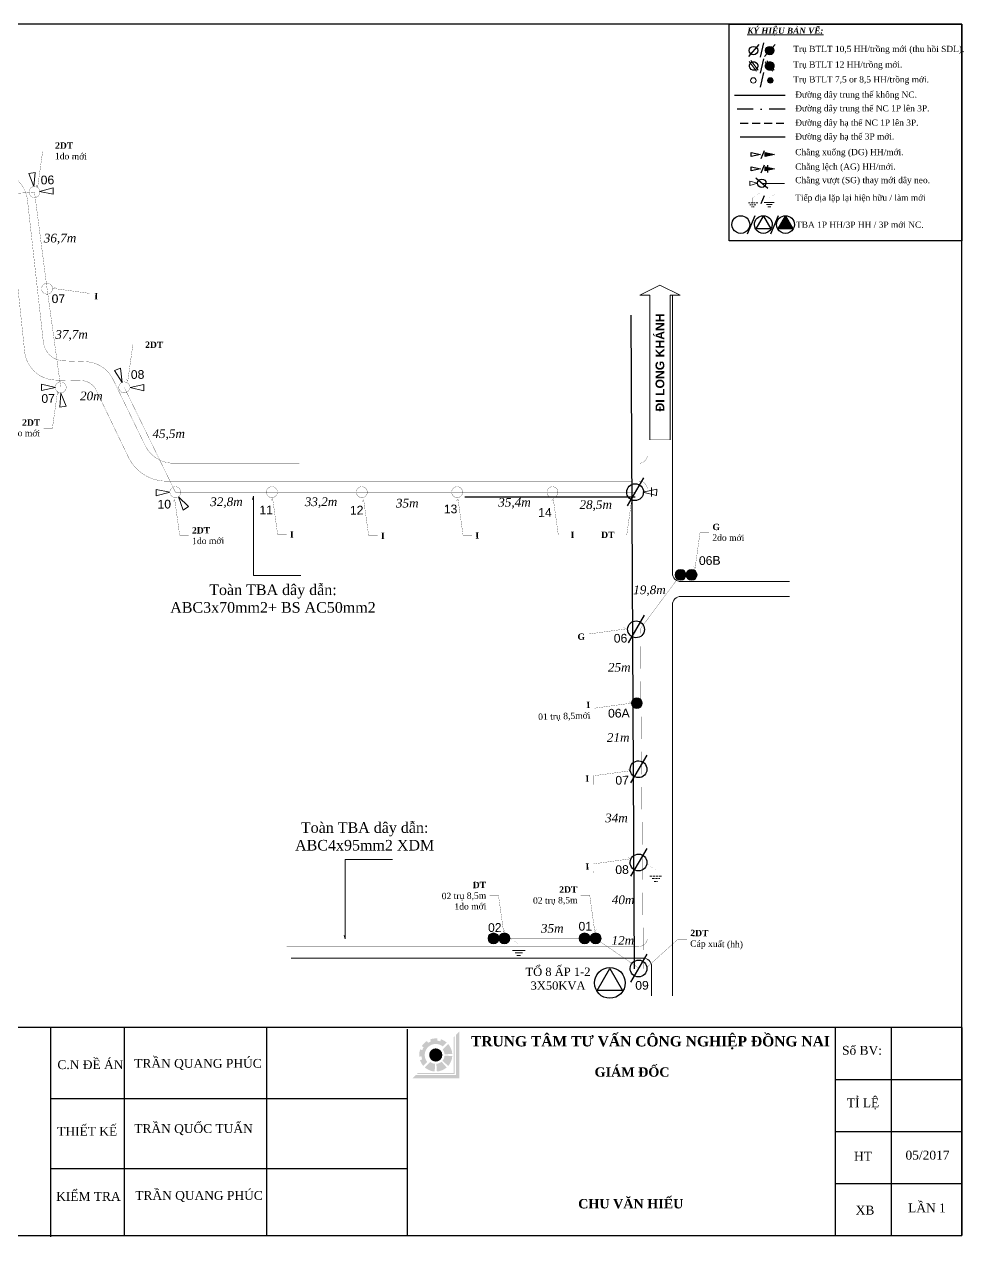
# Model space of a CAD drawing. Header units: metres. Extents: x 429925 to 893472, y 1245258 to 2552490.
# Drawn here: x 452611 to 453055, y 1260101 to 1260673 of the extents above; entities that cross this region are included whole.
import ezdxf

# ---------------------------------------------------------------- set-up
doc = ezdxf.new("R2010")
doc.units = ezdxf.units.M
doc.linetypes.add('DASHDOT', pattern=[1, 0.5, -0.25, 0, -0.25])
doc.linetypes.add('DASHED2', pattern=[0.375, 0.25, -0.125])
doc.layers.add('duong', color=2, linetype='Continuous', lineweight=15)
doc.layers.add('duong bao', color=3, linetype='Continuous', lineweight=13)
doc.layers.add('Khung ten', color=7, linetype='Continuous')
doc.layers.add('KHUNGBANVE', color=6, linetype='Continuous')
doc.styles.add('DAURAO', font='arial.ttf')
doc.styles.get("Standard").update_dxf_attribs({"font": 'arial.ttf'})
doc.styles.add('Unicode', font='times.ttf')
doc.linetypes.add('RAOKEM10', pattern='A,2.5,["x",DAURAO,S=0.75,R=0,X=0,Y=-0.252],2.5', length=5)

# ---------------------------------------------------------------- blocks, each defined once
blk = doc.blocks.new('A$C46BF4DDC')
at = {"color": 9, "linetype": 'Continuous'}
blk.add_line((9.91, 11.46), (0, 0), dxfattribs=at)
blk.add_lwpolyline([(0.89, 5.61, -1), (8.82, 5.61, -1)], format="xyb", close=True, dxfattribs=at)
blk = doc.blocks.new('A$C16F73B65')
at = {"layer": 'duong bao', "lineweight": 50, "ltscale": 2}
blk.add_hatch(color=2, dxfattribs=at).paths.add_polyline_path([(0, 2.58, 1), (5.16, 2.58, 1)])
at = {"color": 4, "linetype": 'Continuous', "lineweight": 18}
blk.add_lwpolyline([(0, 2.58, -1), (5.16, 2.58, -1)], format="xyb", close=True, dxfattribs=at)
blk = doc.blocks.new('A$C45A47B40')
at = {"layer": 'duong bao', "color": 1, "lineweight": 20, "ltscale": 4}
for p, q in [((1.21, 2.48), (7.13, 2.48)), ((2.41, 1.31), (5.91, 1.31)), ((3.34, 0), (4.99, 0))]:
    blk.add_line(p, q, dxfattribs=at)
at = {"layer": 'duong bao', "color": 1, "lineweight": 20, "ltscale": 4, "const_width": 0.0325}
blk.add_lwpolyline([(0.01, 8.11), (4.17, 5.43), (4.17, 2.48)], dxfattribs=at)
blk = doc.blocks.new('A$C7B825D87')
at = {"layer": 'duong bao', "color": 1, "linetype": 'DASHED2', "lineweight": 20, "ltscale": 4}
for p, q in [((1.21, 2.48), (7.13, 2.48)), ((2.41, 1.31), (5.91, 1.31)), ((3.34, 0), (4.99, 0))]:
    blk.add_line(p, q, dxfattribs=at)
at = {"layer": 'duong bao', "color": 1, "linetype": 'DASHED2', "lineweight": 20, "ltscale": 4, "const_width": 0.0325}
blk.add_lwpolyline([(0.01, 8.11), (4.17, 5.43), (4.17, 2.48)], dxfattribs=at)
blk = doc.blocks.new('A$C6542344A')
at = {"color": 9, "linetype": 'Continuous'}
for p, q in [((7.5, 9.8), (0, 1.2)), ((8.7, 8.6), (1.3, 0))]:
    blk.add_line(p, q, dxfattribs=at)
for points in [[(0.3, 4.9, -1), (8.2, 4.9, -1)], [(4.3, 1, -1), (4.3, 8.9, -1)]]:
    blk.add_lwpolyline(points, format="xyb", close=True, dxfattribs=at)

msp = doc.modelspace()

# ---------------------------------------------------------------- hatches: boundary and pattern name
at = {"layer": 'duong bao', "lineweight": 50, "ltscale": 2}
h = msp.add_hatch(color=256, dxfattribs=at)
edge = h.paths.add_edge_path()
edge.add_ellipse((452963.27, 1260660.37), major_axis=(1.4, 1.4), ratio=1, start_angle=364.0894, end_angle=494.9423)
edge.add_ellipse((452963.27, 1260660.37), major_axis=(1.4, 1.4), ratio=1, start_angle=134.9423, end_angle=184.0894)
edge.add_line((452961.97, 1260658.87), (452964.57, 1260661.87))
edge = h.paths.add_edge_path()
edge.add_ellipse((452963.27, 1260660.37), major_axis=(1.4, 1.4), ratio=1, start_angle=184.0894, end_angle=314.9423)
edge.add_ellipse((452963.27, 1260660.37), major_axis=(1.4, 1.4), ratio=1, start_angle=314.9423, end_angle=364.0894)
edge.add_line((452964.57, 1260661.87), (452961.97, 1260658.87))
h = msp.add_hatch(color=256, dxfattribs=at)
h.paths.add_polyline_path([(452955.28, 1260651.16, -1), (452956.06, 1260655.05, -1)], flags=17)
h.paths.add_polyline_path([(452956.06, 1260655.05, 1), (452955.28, 1260651.16, 1)], flags=17)
h = msp.add_hatch(color=256, dxfattribs=at)
edge = h.paths.add_edge_path()
edge.add_ellipse((452963.27, 1260653.05), major_axis=(1.4, 1.4), ratio=1, start_angle=364.0894, end_angle=494.9423)
edge.add_ellipse((452963.27, 1260653.05), major_axis=(1.4, 1.4), ratio=1, start_angle=134.9423, end_angle=184.0894)
edge.add_line((452961.97, 1260651.55), (452964.57, 1260654.55))
edge = h.paths.add_edge_path()
edge.add_ellipse((452963.27, 1260653.05), major_axis=(1.4, 1.4), ratio=1, start_angle=184.0894, end_angle=314.9423)
edge.add_ellipse((452963.27, 1260653.05), major_axis=(1.4, 1.4), ratio=1, start_angle=314.9423, end_angle=364.0894)
edge.add_line((452964.57, 1260654.55), (452961.97, 1260651.55))
h = msp.add_hatch(color=256, dxfattribs=at)
h.paths.add_polyline_path([(452962.88, 1260651.1, -1), (452963.66, 1260654.99, -1)], flags=17)
h.paths.add_polyline_path([(452963.66, 1260654.99, 1), (452962.88, 1260651.1, 1)], flags=17)
for points in [[(452963.66, 1260654.99, -1), (452962.88, 1260651.1, -1)], [(452965.51, 1260611.36), (452961.12, 1260612.3), (452961.12, 1260610.41)], [(452970.75, 1260582.22), (452967.29, 1260576.23), (452974.22, 1260576.23)]]:
    msp.add_hatch(color=256, dxfattribs=at).paths.add_polyline_path(points)
h = msp.add_hatch(color=256, dxfattribs=at)
h.paths.add_polyline_path([(452965.51, 1260604.52), (452962.37, 1260605.2), (452962.37, 1260603.84)])
h.paths.add_polyline_path([(452962.37, 1260603.84), (452962.37, 1260605.2), (452961.12, 1260605.47), (452961.12, 1260603.57)])
at = {"layer": 'Khung ten'}
h = msp.add_hatch(color=160, dxfattribs=at)
h.paths.add_polyline_path([(452816.69, 1260197.56), (452815.13, 1260196), (452815.13, 1260177.02), (452796.14, 1260177.02), (452794.58, 1260175.45), (452816.69, 1260175.45)])
h.paths.add_polyline_path([(452814.61, 1260195.48), (452814.09, 1260194.96), (452814.09, 1260178.06), (452797.19, 1260178.06), (452796.66, 1260177.54), (452814.61, 1260177.54)], flags=17)
for color, points in [(160, [(452810.78, 1260192.39, 0.10032), (452808.09, 1260193.93), (452807.76, 1260192.94, 0.055263), (452806.3, 1260193.25), (452806.4, 1260194.29, 0.110865), (452803, 1260193.87), (452803.35, 1260192.89, 0.055263), (452802.01, 1260192.23), (452801.45, 1260193.11, 0.110865), (452799.03, 1260190.69), (452799.91, 1260190.13, 0.055263), (452799.26, 1260188.79), (452798.28, 1260189.14, 0.110865), (452797.86, 1260185.74), (452798.89, 1260185.85, 0.055263), (452799.2, 1260184.38), (452798.21, 1260184.06, 0.10032), (452799.75, 1260181.36), (452801.6, 1260183.21, -0.904534), (452808.93, 1260190.54)]), (1, [(452808.76, 1260186.51, 1), (452802.51, 1260186.51, 1)])]:
    msp.add_hatch(color=color, dxfattribs=at).paths.add_polyline_path(points)
h = msp.add_hatch(color=104, dxfattribs=at)
h.paths.add_polyline_path([(452811.52, 1260191.66), (452808.93, 1260189.06, -0.149436), (452809.8, 1260186.79), (452813.44, 1260187.03, 0.16445)])
h.paths.add_polyline_path([(452813.44, 1260185.99), (452809.8, 1260186.23, -0.16445), (452808.77, 1260183.76), (452811.52, 1260181.36, 0.16445)])
h.paths.add_polyline_path([(452810.78, 1260180.62), (452808.38, 1260183.37, -0.16445), (452805.91, 1260182.35), (452806.16, 1260178.71, 0.16445)])
h.paths.add_polyline_path([(452805.11, 1260178.71), (452805.36, 1260182.35, -0.149436), (452803.08, 1260183.21), (452800.49, 1260180.62, 0.16445)])

# ---------------------------------------------------------------- linework, layer by layer
at = {"color": 7, "linetype": 'Continuous'}
for p, q in [((452960.37, 1260664.08), (452958.74, 1260657.2)), ((452960.37, 1260656.53), (452958.74, 1260649.65)), ((452960.37, 1260649.96), (452958.74, 1260643.08)), ((452959.23, 1260609.46), (452960.82, 1260613.25)), ((452959.23, 1260602.62), (452960.82, 1260606.42)), ((452962.37, 1260602.81), (452962.37, 1260606.23)), ((452962.37, 1260602.81), (452962.37, 1260606.23)), ((452959.23, 1260588.26), (452960.82, 1260592.06)), ((452952.83, 1260573.86), (452956.48, 1260582.56)), ((452963.83, 1260573.86), (452967.47, 1260582.56))]:
    msp.add_line(p, q, dxfattribs=at)
at = {"color": 1, "lineweight": 30, "ltscale": 15}
for p, q in [((452970.54, 1260639.11), (452946.71, 1260639.11)), ((452897.66, 1260535.57), (452899.31, 1260227.2)), ((452899.82, 1260449.63), (452819.35, 1260449.63))]:
    msp.add_line(p, q, dxfattribs=at)
at = {"color": 1, "linetype": 'DASHDOT', "lineweight": 30, "ltscale": 15}
msp.add_line((452970.54, 1260632.65), (452946.71, 1260632.65), dxfattribs=at)
at = {"color": 5, "linetype": 'DASHED2', "lineweight": 30, "ltscale": 15}
msp.add_line((452949.38, 1260626.14), (452970.58, 1260626.14), dxfattribs=at)
at = {"color": 4, "linetype": 'Continuous', "lineweight": 18}
for p, q in [((452901.94, 1260544.97), (452911.47, 1260549.74)), ((452906.71, 1260544.97), (452901.94, 1260544.97)), ((452906.71, 1260476.71), (452906.71, 1260544.97)), ((452911.47, 1260549.74), (452920.99, 1260544.97)), ((452920.99, 1260544.97), (452916.23, 1260544.97)), ((452916.23, 1260544.97), (452916.23, 1260476.71)), ((452917.33, 1260544.97), (452917.33, 1260413.83)), ((452907.5, 1260454.29), (452907.53, 1260449.92)), ((452719.58, 1260412.69), (452741.89, 1260412.69)), ((452921.33, 1260409.83), (452972.64, 1260409.83)), ((452921.33, 1260402.86), (452972.64, 1260402.86)), ((452917.33, 1260398.86), (452917.33, 1260214.43)), ((452762.85, 1260278.7), (452785.16, 1260278.7)), ((452737.38, 1260232.21), (452903.51, 1260232.21)), ((452907.51, 1260228.21), (452907.51, 1260214.43))]:
    msp.add_line(p, q, dxfattribs=at)
at = {"color": 9, "linetype": 'Continuous'}
msp.add_lwpolyline([(452241.1, 1260101.28), (453053.9, 1260101.28), (453053.9, 1260672.78), (452241.1, 1260672.78)], close=True, dxfattribs=at)
at = {"color": 7, "linetype": 'Continuous'}
for points in [[(452944.19, 1260672.78), (453053.9, 1260672.78), (453053.9, 1260570.63), (452944.19, 1260570.63)], [(452954.47, 1260612.3), (452958.87, 1260611.36), (452954.47, 1260610.41)], [(452961.12, 1260612.3), (452965.51, 1260611.36), (452961.12, 1260610.41)], [(452961.12, 1260612.3), (452965.51, 1260611.36), (452961.12, 1260610.41)], [(452954.47, 1260605.47), (452958.87, 1260604.52), (452954.47, 1260603.57)], [(452961.12, 1260605.47), (452965.51, 1260604.52), (452961.12, 1260603.57)], [(452961.12, 1260605.47), (452965.51, 1260604.52), (452961.12, 1260603.57)], [(452956.82, 1260576.23), (452960.28, 1260582.22), (452963.75, 1260576.23)], [(452967.29, 1260576.23), (452970.75, 1260582.22), (452974.22, 1260576.23)], [(452967.29, 1260576.23), (452970.75, 1260582.22), (452974.22, 1260576.23)], [(452967.29, 1260576.23), (452970.75, 1260582.22), (452974.22, 1260576.23)], [(452881.86, 1260216.98), (452887.84, 1260227.33), (452893.82, 1260216.98)]]:
    msp.add_lwpolyline(points, close=True, dxfattribs=at)
at = {"color": 9, "linetype": 'Continuous'}
for points in [[(452955.28, 1260651.16, -1), (452956.06, 1260655.05, -1)], [(452957.62, 1260652.72, -1), (452953.72, 1260653.49, -1)], [(452962.88, 1260651.1, -1), (452963.66, 1260654.99, -1)], [(452965.22, 1260652.66, -1), (452961.32, 1260653.43, -1)]]:
    msp.add_lwpolyline(points, format="xyb", close=True, dxfattribs=at)
at = {"color": 4, "linetype": 'Continuous', "lineweight": 18}
for points in [[(452954.26, 1260646.28, -1), (452956.84, 1260646.28, -1)], [(452880.56, 1260220.49, -1), (452895.06, 1260220.54, -1)], [(452880.56, 1260220.49, -1), (452895.06, 1260220.54, -1)], [(452880.56, 1260220.49, -1), (452895.06, 1260220.54, -1)]]:
    msp.add_lwpolyline(points, format="xyb", close=True, dxfattribs=at)
at = {"color": 5, "linetype": 'DASHED2', "lineweight": 30, "ltscale": 15, "const_width": 0.1}
msp.add_lwpolyline([(452900.03, 1260451.98), (452815.73, 1260452.04), (452770.73, 1260452.04), (452725.73, 1260452.04), (452682.73, 1260452.04), (452658.59, 1260501.47), (452628.59, 1260501.47), (452622.16, 1260548.02), (452616.22, 1260593.64), (452561.39, 1260589.32), (452519.61, 1260625.09), (452468.61, 1260625.09), (452425.61, 1260625.09), (452391.68, 1260642.2), (452391.68, 1260616.2), (452391.68, 1260570.78)], dxfattribs=at)
at = {"color": 4, "linetype": 'Continuous', "lineweight": 18, "const_width": 0.1}
for points in [[(452300.21, 1260621.75), (452321.87, 1260632.38, -0.119951), (452344.96, 1260637.49), (452395.42, 1260636.43), (452428.93, 1260636.36), (452481.08, 1260636.98, -0.179924), (452513.89, 1260625.22), (452526.49, 1260614.61, 0.178895), (452559.1, 1260602.85), (452597.87, 1260603.16, -0.384238), (452612.9, 1260589.83), (452620.39, 1260522.86, 0.371461), (452629.96, 1260513.98), (452640.4, 1260513.59, -0.277389), (452653.35, 1260505.15), (452668.4, 1260474.13, 0.287229), (452681.89, 1260465.68), (452810.67, 1260465.64)], [(452387.47, 1260434.97), (452387.18, 1260624.98, -0.415903), (452391.2, 1260628.99), (452395.42, 1260628.97), (452428.93, 1260628.9), (452476.24, 1260629.26, -0.1837), (452509.55, 1260616.89), (452522.16, 1260605.85, 0.186063), (452555.93, 1260593.48), (452594.38, 1260594.13, -0.388498), (452604.5, 1260585.19), (452611.57, 1260518.34, 0.37726), (452626.15, 1260504.92), (452638.34, 1260504.65, -0.282289), (452645.37, 1260500.12), (452660.54, 1260468.55, 0.288422), (452678.57, 1260457.21), (452810.67, 1260457.26)], [(452810.67, 1260465.64), (452901.53, 1260465.63, 0.414296), (452905.53, 1260469.63), (452905.53, 1260544.97)], [(452810.67, 1260457.26), (452901.53, 1260457.27, -0.414312), (452905.53, 1260453.27), (452905.53, 1260241.73, -0.414214), (452901.53, 1260237.73), (452735.32, 1260237.73)]]:
    msp.add_lwpolyline(points, format="xyb", dxfattribs=at)
at = {"color": 4, "linetype": 'Continuous', "lineweight": 18}
for points in [[(452615.86, 1260596.16), (452613.61, 1260602.44), (452616.58, 1260602.79), (452615.86, 1260596.16)], [(452618.53, 1260593.89), (452625, 1260595.57), (452625.08, 1260592.58), (452618.53, 1260593.89)], [(452657.59, 1260503.83), (452654.02, 1260509.47), (452656.84, 1260510.46), (452657.59, 1260503.83)], [(452626.06, 1260501.46), (452619.54, 1260502.92), (452619.56, 1260499.93), (452626.06, 1260501.46)], [(452628.69, 1260498.76), (452628.18, 1260492.1), (452631.14, 1260492.55), (452628.69, 1260498.76)], [(452661.31, 1260501.36), (452667.84, 1260502.76), (452667.79, 1260499.77), (452661.31, 1260501.36)], [(452680.15, 1260451.99), (452673.61, 1260453.35), (452673.67, 1260450.36), (452680.15, 1260451.99)], [(452903.4, 1260452.06), (452909.9, 1260450.53), (452909.92, 1260453.51), (452903.4, 1260452.06)], [(452684.13, 1260449.88), (452686.41, 1260443.6), (452688.92, 1260445.23), (452684.13, 1260449.88)], [(452719.58, 1260450.14), (452719.16, 1260448.5), (452719.58, 1260450.14), (452719.58, 1260412.69)], [(452762.85, 1260241.25), (452762.43, 1260242.89), (452762.85, 1260241.25), (452762.85, 1260278.7)]]:
    msp.add_lwpolyline(points, dxfattribs=at)
at = {"color": 4, "linetype": 'Continuous', "lineweight": 18, "const_width": 0.1}
for points in [[(452613.72, 1260594.29, -1), (452618.72, 1260592.99, -1)], [(452619.66, 1260548.67, -1), (452624.65, 1260547.37, -1)], [(452626.1, 1260502.11, -1), (452631.09, 1260500.82, -1)], [(452656.1, 1260502.11, -1), (452661.09, 1260500.82, -1)], [(452680.23, 1260452.69, -1), (452685.22, 1260451.39, -1)], [(452725.78, 1260452.69, -1), (452730.77, 1260451.39, -1)], [(452768.23, 1260452.69, -1), (452773.22, 1260451.39, -1)], [(452813.23, 1260452.69, -1), (452818.22, 1260451.39, -1)], [(452858.23, 1260452.69, -1), (452863.22, 1260451.39, -1)], [(452918.71, 1260413.69, -1), (452923.71, 1260412.39, -1)], [(452835.56, 1260242.13, -1), (452840.55, 1260240.84, -1)], [(452835.56, 1260242.13, -1), (452840.55, 1260240.84, -1)], [(452878.56, 1260242.13, -1), (452883.55, 1260240.84, -1)]]:
    msp.add_lwpolyline(points, format="xyb", close=True, dxfattribs=at)
at = {"color": 4, "linetype": 'Continuous', "lineweight": 18}
msp.add_lwpolyline([(452957.56, 1260597.75), (452953.83, 1260596.76), (452953.83, 1260598.75)], close=True, dxfattribs=at)
at = {"color": 7, "linetype": 'Continuous'}
for points in [[(452945.42, 1260578.26, -1), (452953.81, 1260578.29, -1)], [(452956.07, 1260578.26, -1), (452964.46, 1260578.29, -1)], [(452966.54, 1260578.26, -1), (452974.93, 1260578.29, -1)], [(452966.54, 1260578.26, -1), (452974.93, 1260578.29, -1)], [(452966.54, 1260578.26, -1), (452974.93, 1260578.29, -1)], [(452880.56, 1260220.49, -1), (452895.06, 1260220.54, -1)]]:
    msp.add_lwpolyline(points, format="xyb", close=True, dxfattribs=at)
at = {"color": 4, "linetype": 'Continuous', "lineweight": 18, "const_width": 0.1}
msp.add_lwpolyline([(452906.71, 1260476.71), (452906.71, 1260544.97), (452901.94, 1260544.97), (452911.47, 1260549.74), (452920.99, 1260544.97), (452916.23, 1260544.97), (452916.23, 1260476.71)], close=True, dxfattribs=at)
at = {"color": 4, "linetype": 'Continuous', "lineweight": 18}
for centre, start, end in [((452921.33, 1260413.83), 180, 270), ((452921.33, 1260398.86), 90, 180), ((452903.51, 1260228.21), 0, 90)]:
    msp.add_arc(centre, 4, start, end, dxfattribs=at)
at = {"layer": 'duong bao', "color": 6, "linetype": 'RAOKEM10', "lineweight": 30, "ltscale": 2}
for p, q in [((452949.38, 1260619.64), (452970.58, 1260619.64)), ((452921.21, 1260413.04), (452921.21, 1260413.04))]:
    msp.add_line(p, q, dxfattribs=at)
at = {"layer": 'duong bao', "lineweight": 18, "ltscale": 2}
msp.add_line((452970.19, 1260597.7), (452959.6, 1260597.7), dxfattribs=at)
at = {"layer": 'duong bao', "color": 4, "lineweight": 15, "ltscale": 2, "const_width": 0.1}
for points in [[(452617.03, 1260596.92), (452617.71, 1260595.89), (452620.11, 1260613.12), (452624.33, 1260613.12)], [(452626.2, 1260548.82), (452625.18, 1260548.14), (452642.41, 1260545.78), (452642.43, 1260541.56)], [(452659.57, 1260505.44), (452660.25, 1260504.41), (452662.65, 1260521.64), (452666.87, 1260521.64)], [(452627.78, 1260498.47), (452627.1, 1260499.49), (452624.69, 1260482.27), (452620.48, 1260482.26)], [(452681.71, 1260447.63), (452682.39, 1260448.65), (452684.79, 1260431.42), (452689.01, 1260431.42)], [(452727.92, 1260448.25), (452728.6, 1260449.27), (452731, 1260432.04), (452735.22, 1260432.04)], [(452770.89, 1260447.6), (452771.57, 1260448.62), (452773.98, 1260431.4), (452778.2, 1260431.39)], [(452815.44, 1260447.81), (452816.12, 1260448.83), (452818.53, 1260431.61), (452822.74, 1260431.6)], [(452860.4, 1260448.02), (452861.08, 1260449.04), (452863.49, 1260431.81), (452867.71, 1260431.81)], [(452898.88, 1260448.02), (452898.2, 1260449.04), (452895.79, 1260431.81), (452891.57, 1260431.81)], [(452927.33, 1260416.96), (452928.01, 1260415.94), (452930.41, 1260433.16), (452934.63, 1260433.17)], [(452894.34, 1260388.19), (452895.36, 1260387.51), (452878.13, 1260385.15), (452878.11, 1260380.93)], [(452896.84, 1260353.16), (452897.86, 1260352.48), (452880.63, 1260350.12), (452880.62, 1260345.9)], [(452896.31, 1260321.26), (452897.33, 1260320.58), (452880.1, 1260318.22), (452880.08, 1260314)], [(452896.36, 1260279.71), (452897.38, 1260279.03), (452880.15, 1260276.67), (452880.14, 1260272.45)], [(452838.33, 1260245.58), (452837.65, 1260244.56), (452835.24, 1260261.78), (452831.03, 1260261.79)], [(452881.4, 1260245.58), (452880.72, 1260244.56), (452878.32, 1260261.78), (452874.1, 1260261.79)], [(452905.43, 1260228.7), (452905.34, 1260227.91), (452919.96, 1260241.12), (452924.18, 1260241.13)]]:
    msp.add_lwpolyline(points, dxfattribs=at)
at = {"layer": 'duong bao', "color": 6, "linetype": 'RAOKEM10', "lineweight": 30, "ltscale": 2, "const_width": 0.1}
for points in [[(452921.21, 1260413.04), (452902.15, 1260387.49), (452903.67, 1260227.2)], [(452901.44, 1260227.46), (452881.05, 1260241.49), (452838.05, 1260241.49), (452835.48, 1260241.49)]]:
    msp.add_lwpolyline(points, dxfattribs=at)
at = {"layer": 'KHUNGBANVE', "color": 2}
for p, q in [((453053.9, 1260199.44), (452241.1, 1260199.44)), ((452623.88, 1260100.76), (452623.88, 1260199.44)), ((452658.78, 1260100.98), (452658.78, 1260199.44)), ((452725.86, 1260101.28), (452725.86, 1260199.14)), ((452792.32, 1260101.28), (452792.32, 1260198.62)), ((452994.25, 1260101.06), (452994.25, 1260199.44)), ((453020.76, 1260101.06), (453020.76, 1260199.44)), ((453053.9, 1260199.44), (453053.9, 1260101.28)), ((453053.9, 1260174.84), (452994.25, 1260174.84)), ((452792.32, 1260165.8), (452623.88, 1260165.8)), ((453053.9, 1260150.25), (452994.25, 1260150.25)), ((452792.32, 1260132.73), (452623.88, 1260132.73)), ((453053.9, 1260125.65), (452994.25, 1260125.65)), ((452241.1, 1260101.28), (453053.9, 1260101.28))]:
    msp.add_line(p, q, dxfattribs=at)

# ---------------------------------------------------------------- block references
at = {"color": 4, "linetype": 'Continuous', "lineweight": 18, "yscale": 0.5, "zscale": 0.5}
for p, xscale, rotation in [((452953.19, 1260657.57), 0.5000000000041764, 359.9423113320694), ((452960.84, 1260657.57), 0.5000000000041764, 359.9423113320694), ((452956.73, 1260600.18), 0.5000000000211088, 269.9863334116617)]:
    msp.add_blockref('A$C46BF4DDC', p, dxfattribs=dict(at, xscale=xscale, rotation=rotation))
at = {"color": 4, "linetype": 'Continuous', "lineweight": 18}
for p, rotation in [((452895.98, 1260445.64), 10.53089754257861), ((452896.43, 1260380.91), 10.53089754257863), ((452897.61, 1260314.92), 10.53089754257859), ((452897.61, 1260270.92), 10.53089754257859), ((452897.61, 1260220.92), 10.53089754257859)]:
    msp.add_blockref('A$C46BF4DDC', p, dxfattribs=dict(at, rotation=rotation))
at = {"layer": 'duong bao', "lineweight": 50, "ltscale": 2, "xscale": 0.4999999999677948, "yscale": 0.5, "zscale": 0.5, "rotation": 78.73382310779768}
for p in [(452957.67, 1260650.53), (452965.27, 1260650.47)]:
    msp.add_blockref('A$C6542344A', p, dxfattribs=at)
at = {"layer": 'duong bao', "lineweight": 50, "ltscale": 2}
for name, p, xscale, yscale, zscale in [('A$C16F73B65', (452962.29, 1260644.99), 0.5, 0.5, 0.5), ('A$C7B825D87', (452958.65, 1260586.61), -0.8000000000029104, 0.7999999999883585, 0.8), ('A$C45A47B40', (452966.41, 1260586.63), -0.8000000000029104, 0.7999999999883585, 0.8)]:
    msp.add_blockref(name, p, dxfattribs=dict(at, xscale=xscale, yscale=yscale, zscale=zscale))
for name, p in [('A$C16F73B65', (452918.63, 1260410.46)), ('A$C16F73B65', (452923.79, 1260410.46)), ('A$C16F73B65', (452897.98, 1260349.9)), ('A$C7B825D87', (452905.42, 1260268.42)), ('A$C16F73B65', (452830.32, 1260238.91)), ('A$C16F73B65', (452835.48, 1260238.91)), ('A$C45A47B40', (452840.63, 1260233.37)), ('A$C16F73B65', (452873.32, 1260238.91)), ('A$C16F73B65', (452878.48, 1260238.91))]:
    msp.add_blockref(name, p, dxfattribs=at)

# ---------------------------------------------------------------- texts
at = {"color": 4, "linetype": 'Continuous', "lineweight": 18, "attachment_point": 5}
for s, insert, char_height, width in [('\\C7;\\fTimes New Roman|b1|i1|;\\H2.8669647164643;\\LKÝ HIỆU BẢN VẼ\\l\\L:\\l', (452970.65, 1260669.31), 2.867, 49.2057), ('{\\fTimes New Roman|b0|i0|c0|p18;\\C7;Toàn TBA dây dẫn:\\PABC3x70mm2+ BS AC50mm2}', (452728.79, 1260401.79), 5, 159.6171), ('{\\fTimes New Roman|b0|i0|c0|p18;\\C7;Toàn TBA dây dẫn:\\PABC4x95mm2 XDM}', (452772.06, 1260289.6), 5, 159.6171)]:
    msp.add_mtext(s, dxfattribs=dict(at, insert=insert, char_height=char_height, width=width))
at = {"char_height": 2.9352, "attachment_point": 4}
for s, insert, width in [('{\\fTimes New Roman|b0|i0|c0|p18;\\C7;Trụ BTLT 10,5 HH/trồng mới (thu hồi SDL).}', (452974.38, 1260660.65), 78.7288), ('{\\fTimes New Roman|b0|i0|c0|p18;\\C7;Trụ BTLT 12 HH/trồng mới.}', (452974.38, 1260653.32), 78.7288), ('{\\fTimes New Roman|b0|i0|c0|p18;\\C7;Trụ BTLT 7,5 or 8,5 HH/trồng mới.}', (452974.38, 1260646.29), 78.7288), ('{\\fTimes New Roman|b0|i0|c0|p18;\\H1x;\\C7;Đường dây trung thế không NC.}', (452975.32, 1260639.11), 60.7348), ('{\\fTimes New Roman|b0|i0|c0|p18;\\C7;Đường dây trung thế NC 1P lên 3P.}', (452975.32, 1260632.65), 65.0554), ('{\\fTimes New Roman|b0|i0|c0|p18;\\C7;Đường dây hạ thế NC 1P lên 3P.}', (452975.32, 1260625.89), 69.8685), ('{\\fTimes New Roman|b0|i0|c0|p18;\\C7;Đường dây hạ thế 3P mới.}', (452975.32, 1260619.39), 69.8685), ('{\\fTimes New Roman|b0|i0|c0|p18;\\C7;Chằng xuống (DG) HH/mới.}', (452975.32, 1260611.99), 67.094), ('{\\fTimes New Roman|b0|i0|c0|p18;\\C7;Chằng lệch (AG) HH/mới.}', (452975.32, 1260605.15), 67.094), ('{\\fTimes New Roman|b0|i0|c0|p18;\\C7;Chằng vượt (SG) thay mới dây neo.}', (452975.32, 1260598.78), 67.094), ('{\\fTimes New Roman|b0|i0|c0|p18;\\C7;Tiếp địa lặp lại hiện hữu / làm mới}', (452975.29, 1260590.48), 67.094), ('{\\fTimes New Roman|b0|i0|c0|p18;\\C7;TBA 1P HH/3P HH / 3P mới NC.}', (452975.68, 1260578.18), 74)]:
    msp.add_mtext(s, dxfattribs=dict(at, insert=insert, width=width))
at = {"color": 4, "linetype": 'Continuous', "lineweight": 18}
for s, insert, char_height, width, attachment_point, rotation in [('{\\fTimes New Roman|b1|i0|c0|p18;\\C7;2DT\\P\\fTimes New Roman|b0|i0|c0|p18;1do mới}', (452625.91, 1260613.09), 3, 22.225, 4, 359.2344), ('{\\fArial|b0|i0|c161|p34;\\C7;0\\fArial|b0|i0|c163|p34;6}', (452622.33, 1260599.29), 4.1093, 12.7, 5, 0.8104), ('{\\fTimes New Roman|b0|i1|c0|p18;\\C7;36,7m}', (452628.28, 1260571.44), 4.1093, 22.225, 5, 0.182), ('{\\fArial|b0|i0|c161|p34;\\C7;0\\fArial|b0|i0|c163|p34;7}', (452627.5, 1260543.28), 4.1093, 12.7, 5, 0.8104), ('{\\fTimes New Roman|b1|i0|c0|p18;\\C7;I}', (452644.47, 1260544.52), 3, 22.225, 4, 358.5056), ('{\\fArial Unicode MS|b1|i0|c0|p34;\\C7;ĐI LONG KHÁNH}', (452911.47, 1260513.22), 4.1093, 73.025, 5, 90), ('{\\fTimes New Roman|b0|i1|c0|p18;\\C7;37,7m}', (452633.73, 1260525.97), 4.1093, 22.225, 5, 0.182), ('{\\fTimes New Roman|b1|i0|c0|p18;\\C7;2DT}', (452668.45, 1260521.61), 3, 22.225, 4, 359.2344), ('{\\fArial|b0|i0|c161|p34;\\C7;0\\fArial|b0|i0|c163|p34;8}', (452664.9, 1260507.51), 4.1093, 12.7, 5, 0.8104), ('{\\fTimes New Roman|b0|i1|c0|p18;\\C7;20m}', (452643.05, 1260497.4), 4.1093, 22.225, 5, 0.182), ('{\\fArial|b0|i0|c161|p34;\\C7;0\\fArial|b0|i0|c163|p34;7}', (452622.66, 1260496.19), 4.1093, 12.7, 5, 0.8104), ('{\\fTimes New Roman|b1|i0|c0|p18;\\C7;2DT\\P\\fTimes New Roman|b0|i0|c0|p18;1do mới}', (452618.9, 1260482.3), 3, 22.225, 6, 359.2344), ('{\\fTimes New Roman|b0|i1|c0|p18;\\C7;45,5m}', (452679.56, 1260479.14), 4.1093, 22.225, 5, 0.182), ('{\\C7;10}', (452677.48, 1260446.33), 4.109, 12.7, 5, 0.8104), ('{\\fTimes New Roman|b0|i1|c0|p18;\\C7;32,8m}', (452706.83, 1260447.04), 4.1093, 22.225, 5, 0.182), ('{\\fTimes New Roman|b0|i1|c0|p18;\\C7;33,2m}', (452751.47, 1260447.04), 4.1093, 22.225, 5, 0.182), ('{\\fTimes New Roman|b0|i1|c0|p18;\\C7;35m}', (452792.17, 1260446.82), 4.1093, 22.225, 5, 0.182), ('{\\fTimes New Roman|b0|i1|c0|p18;\\C7;35,4m}', (452842.8, 1260446.79), 4.1093, 22.225, 5, 0.182), ('{\\fTimes New Roman|b0|i1|c0|p18;\\C7;28,5m}', (452881.14, 1260445.68), 4.1093, 22.225, 5, 0.182), ('{\\C7;11}', (452725.58, 1260443.63), 4.109, 12.7, 5, 0.8104), ('{\\C7;12}', (452768.31, 1260443.53), 4.109, 12.7, 5, 0.8104), ('{\\C7;13}', (452812.62, 1260444.05), 4.109, 12.7, 5, 0.8104), ('{\\C7;14}', (452857.17, 1260442.47), 4.109, 12.7, 5, 0.8104), ('{\\fTimes New Roman|b1|i0|c0|p18;\\C7;G\\P\\fTimes New Roman|b0|i0|c0|p18;2do mới}', (452936.21, 1260433.13), 3, 22.225, 4, 359.2344), ('{\\fTimes New Roman|b1|i0|c0|p18;\\C7;2DT\\P\\fTimes New Roman|b0|i0|c0|p18;1do mới}', (452690.59, 1260431.46), 3, 22.225, 4, 0.7656), ('{\\fTimes New Roman|b1|i0|c0|p18;\\C7;I}', (452736.8, 1260432.08), 3, 22.225, 4, 0.7656), ('{\\fTimes New Roman|b1|i0|c0|p18;\\C7;I}', (452779.77, 1260431.43), 3, 22.225, 4, 0.7656), ('{\\fTimes New Roman|b1|i0|c0|p18;\\C7;I}', (452824.32, 1260431.64), 3, 22.225, 4, 0.7656), ('{\\fTimes New Roman|b1|i0|c0|p18;\\C7;I}', (452869.28, 1260431.85), 3, 22.225, 4, 0.7656), ('{\\fTimes New Roman|b1|i0|c0|p18;\\C7;DT}', (452890, 1260431.85), 3, 22.225, 6, 359.2344), ('{\\C7;06B}', (452934.96, 1260419.76), 4.109, 12.7, 5, 0.8104), ('{\\fTimes New Roman|b0|i1|c0|p18;\\C7;19,8m}', (452906.52, 1260405.5), 4.1093, 22.225, 5, 0.182), ('{\\fTimes New Roman|b1|i0|c0|p18;\\C7;G}', (452876.07, 1260383.89), 3, 27.2282, 6, 1.4944), ('{\\C7;06}', (452892.86, 1260383.08), 4.109, 12.7, 5, 0.8104), ('{\\fTimes New Roman|b0|i1|c0|p18;\\C7;25m}', (452892.25, 1260369.39), 4.1093, 22.225, 5, 0.182), ('{\\fTimes New Roman|b1|i0|c0|p18;\\C7;I\\P\\fTimes New Roman|b0|i0|c0|p18;01 trụ 8,5mới}', (452878.58, 1260348.86), 3, 27.2282, 6, 1.4944), ('{\\C7;06A}', (452892.05, 1260347.75), 4.109, 12.7, 5, 0.8104), ('{\\fTimes New Roman|b0|i1|c0|p18;\\C7;21m}', (452891.75, 1260336.31), 4.1093, 22.225, 5, 0.182), ('{\\fTimes New Roman|b1|i0|c0|p18;\\C7;I}', (452878.04, 1260316.96), 3, 27.2282, 6, 1.4944), ('{\\C7;07}', (452893.6, 1260316.1), 4.109, 12.7, 5, 0.8104), ('{\\fTimes New Roman|b0|i1|c0|p18;\\C7;34m}', (452890.92, 1260298.32), 4.1093, 22.225, 5, 0.182), ('{\\fTimes New Roman|b1|i0|c0|p18;\\C7;I}', (452878.1, 1260275.41), 3, 27.2282, 6, 1.4944), ('{\\C7;08}', (452893.58, 1260273.93), 4.109, 12.7, 5, 0.8104), ('{\\fTimes New Roman|b1|i0|c0|p18;\\C7;DT\\P\\fTimes New Roman|b0|i0|c0|p18;02 trụ 8,5m\\P1do mới}', (452829.45, 1260261.75), 3, 22.225, 6, 0.7656), ('{\\fTimes New Roman|b1|i0|c0|p18;\\C7;2DT\\P\\fTimes New Roman|b0|i0|c0|p18;02 trụ 8,5m}', (452872.52, 1260261.75), 3, 22.225, 6, 0.7656), ('{\\fTimes New Roman|b0|i1|c0|p18;\\C7;40m}', (452894.07, 1260259.71), 4.1093, 22.225, 5, 0.182), ('{\\C7;02}', (452833.5, 1260246.61), 4.109, 12.7, 5, 0.8104), ('{\\fTimes New Roman|b0|i1|c0|p18;\\C7;35m}', (452860.62, 1260246.22), 4.1093, 22.225, 5, 0.182), ('{\\C7;01}', (452876.21, 1260247.22), 4.109, 12.7, 5, 0.8104), ('{\\fTimes New Roman|b0|i1|c0|p18;\\C7;12m}', (452893.94, 1260240.56), 4.1093, 22.225, 5, 0.182), ('{\\fTimes New Roman|b1|i0|c0|p18;\\C7;2DT\\P\\fTimes New Roman|b0|i0|c0|p18;Cáp xuất (hh)}', (452925.76, 1260241.09), 3, 28.1673, 4, 359.2344), ('{\\fTimes New Roman|b0|i0|c0|p18;\\C7;TỔ 8 ẤP 1-2\\P3X50KVA}', (452863.34, 1260222.46), 3.9136, 53.975, 5, 0.0834), ('{\\C7;09}', (452902.99, 1260219.33), 4.109, 12.7, 5, 0.8104)]:
    msp.add_mtext(s, dxfattribs=dict(at, insert=insert, char_height=char_height, width=width, attachment_point=attachment_point, rotation=rotation))
at = {"layer": 'duong', "width": 338.0455, "attachment_point": 2, "style": 'Unicode'}
for s, insert, char_height in [('{\\fTimes New Roman|b1|i0|c0|p18;TRUNG TÂM TƯ VẤN CÔNG NGHIỆP ĐỒNG NAI}', (452906.96, 1260195.41), 4.8561), ('Số BV:', (453006.84, 1260190.81), 4.194), ('C.N ĐỀ ÁN', (452642.62, 1260184.05), 4.194), ('TRẦN QUANG PHÚC', (452693.39, 1260184.65), 4.1939), ('{\\fTimes New Roman|b1|i0|c0|p18;GIÁM ĐỐC}', (452898.29, 1260180.68), 4.4146), ('TỈ LỆ', (453007.31, 1260166.02), 4.194), ('THIẾT KẾ', (452641.1, 1260152.6), 4.194), ('TRẦN QUỐC TUẤN', (452691.29, 1260153.9), 4.1939), ('HT', (453007.29, 1260140.85), 4.194), ('05/2017', (453037.75, 1260141.34), 4.194), ('KIỂM TRA', (452641.67, 1260121.89), 4.194), ('TRẦN QUANG PHÚC', (452693.89, 1260122.34), 4.1939), ('{\\fTimes New Roman|b1|i0|c0|p18;CHU VĂN HIẾU}', (452897.69, 1260118.54), 4.4146), ('LẦN 1', (453037.48, 1260116.46), 4.194), ('XB', (453008.26, 1260115.4), 4.194)]:
    msp.add_mtext(s, dxfattribs=dict(at, insert=insert, char_height=char_height))

doc.saveas('drawing.dxf')
